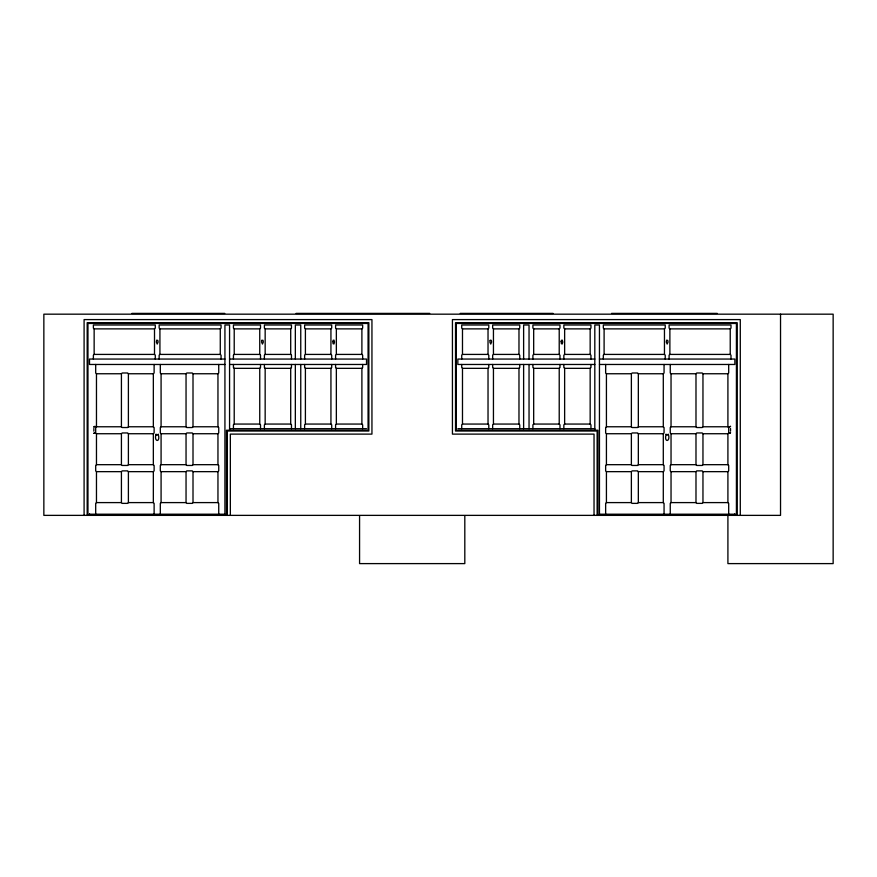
<?xml version="1.0" encoding="UTF-8"?>
<svg xmlns="http://www.w3.org/2000/svg" width="877" height="877" viewBox="0 0 877 877"><rect width="100%" height="100%" fill="white"/><g stroke="black" fill="none" stroke-linecap="round" stroke-linejoin="round"><path stroke-width="1.32" d="M155.284 359.055L155.284 355.185L154.505 354.418L94.146 354.418L93.379 355.185L93.379 359.055M154.505 328.875L155.284 328.108L155.284 325.005L93.379 325.005L93.379 328.108L94.146 328.875L154.505 328.875L154.505 354.418M121.421 373.755L122.199 372.988L127.614 372.988L128.393 373.755L128.393 426.77L127.614 427.537L122.199 427.537L121.421 426.77L121.421 373.755L96.47 373.755L95.692 372.988L95.692 364.47M221.059 359.055L221.059 355.185L220.28 354.418L159.921 354.418L159.154 355.185L159.154 359.055M96.47 373.755L96.47 426.77L95.692 427.537L95.692 432.953L96.47 433.731L96.47 464.678L95.692 465.457L95.692 470.872L96.47 471.651L96.47 502.598L95.692 503.376L95.692 514.207M154.122 514.207L154.122 503.376L153.343 502.598L153.343 471.651L154.122 470.872L154.122 465.457L153.343 464.678L153.343 433.731L154.122 432.953L154.122 427.537L153.343 426.77L153.343 373.755L154.122 372.988L154.122 364.47M220.28 328.875L221.059 328.108L221.059 325.005L159.154 325.005L159.154 328.108L159.921 328.875L220.28 328.875L220.28 354.418M121.421 433.731L122.199 432.953L127.614 432.953L128.393 433.731L128.393 464.678L127.614 465.457L122.199 465.457L121.421 464.678L121.421 433.731L96.47 433.731M186.045 373.755L186.812 372.988L192.227 372.988L193.006 373.755L193.006 426.77L192.227 427.537L186.812 427.537L186.045 426.77L186.045 373.755L161.083 373.755L160.316 372.988L160.316 364.47M161.083 373.755L161.083 426.77L160.316 427.537L160.316 432.953L161.083 433.731L161.083 464.678L160.316 465.457L160.316 470.872L161.083 471.651L161.083 502.598L160.316 503.376L160.316 514.207M260.524 359.055L260.524 355.185L259.745 354.418L234.214 354.418L233.435 355.185L233.435 359.055M259.745 328.875L260.524 328.108L260.524 325.005L233.435 325.005L233.435 328.108L234.214 328.875L259.745 328.875L259.745 354.418M218.735 514.207L218.735 503.376L217.956 502.598L217.956 471.651L218.735 470.872L218.735 465.457L217.956 464.678L217.956 433.731L218.735 432.953L218.735 427.537L217.956 426.77L217.956 373.755L218.735 372.988L218.735 364.47M121.421 471.651L122.199 470.872L127.614 470.872L128.393 471.651L128.393 502.598L127.614 503.376L122.199 503.376L121.421 502.598L121.421 471.651L96.47 471.651M265.161 328.875L290.704 328.875L291.471 328.108L291.471 325.005L264.394 325.005L264.394 328.108L265.161 328.875L265.161 354.418L264.394 355.185L264.394 359.055M186.045 433.731L186.812 432.953L192.227 432.953L193.006 433.731L193.006 464.678L192.227 465.457L186.812 465.457L186.045 464.678L186.045 433.731L161.083 433.731M260.524 428.7L260.524 424.83L259.745 424.062L259.745 368.34L260.524 367.573L260.524 364.47M186.045 471.651L186.812 470.872L192.227 470.872L193.006 471.651L193.006 502.598L192.227 503.376L186.812 503.376L186.045 502.598L186.045 471.651L161.083 471.651M233.435 364.47L233.435 367.573L234.214 368.34L234.214 424.062L233.435 424.83L233.435 428.7M291.471 428.7L291.471 424.83L290.704 424.062L290.704 368.34L291.471 367.573L291.471 364.47M331.714 359.055L331.714 355.185L330.936 354.418L330.936 328.875L331.714 328.108L331.714 325.005L304.626 325.005L304.626 328.108L305.404 328.875L305.404 354.418L304.626 355.185L304.626 359.055M264.394 364.47L264.394 367.573L265.161 368.34L265.161 424.062L264.394 424.83L264.394 428.7M336.351 328.875L361.894 328.875L362.661 328.108L362.661 325.005L335.584 325.005L335.584 328.108L336.351 328.875L336.351 354.418L335.584 355.185L335.584 359.055M331.714 428.7L331.714 424.83L330.936 424.062L330.936 368.34L331.714 367.573L331.714 364.47M304.626 364.47L304.626 367.573L305.404 368.34L305.404 424.062L304.626 424.83L304.626 428.7M362.661 428.7L362.661 424.83L361.894 424.062L361.894 368.34L362.661 367.573L362.661 364.47M335.584 364.47L335.584 367.573L336.351 368.34L336.351 424.062L335.584 424.83L335.584 428.7M488.796 359.055L488.796 355.185L488.029 354.418L462.486 354.418L461.719 355.185L461.719 359.055M462.486 328.875L488.029 328.875L488.796 328.108L488.796 325.005L461.719 325.005L461.719 328.108L462.486 328.875L462.486 354.418M519.754 359.055L519.754 355.185L518.976 354.418L493.444 354.418L492.666 355.185L492.666 359.055M493.444 328.875L518.976 328.875L519.754 328.108L519.754 325.005L492.666 325.005L492.666 328.108L493.444 328.875L493.444 354.418M488.796 428.7L488.796 424.83L488.029 424.062L488.029 368.34L488.796 367.573L488.796 364.47M461.719 364.47L461.719 367.573L462.486 368.34L462.486 424.062L461.719 424.83L461.719 428.7M519.754 428.7L519.754 424.83L518.976 424.062L518.976 368.34L519.754 367.573L519.754 364.47M533.676 328.875L559.219 328.875L559.986 328.108L559.986 325.005L532.909 325.005L532.909 328.108L533.676 328.875L533.676 354.418L532.909 355.185L532.909 359.055M492.666 364.47L492.666 367.573L493.444 368.34L493.444 424.062L492.666 424.83L492.666 428.7M590.945 359.055L590.945 355.185L590.166 354.418L564.635 354.418L563.856 355.185L563.856 359.055M590.166 354.418L590.166 328.875L590.945 328.108L590.945 325.005L563.856 325.005L563.856 328.108L564.635 328.875L564.635 354.418M559.986 428.7L559.986 424.83L559.219 424.062L559.219 368.34L559.986 367.573L559.986 364.47M532.909 364.47L532.909 367.573L533.676 368.34L533.676 424.062L532.909 424.83L532.909 428.7M590.945 428.7L590.945 424.83L590.166 424.062L590.166 368.34L590.945 367.573L590.945 364.47M665.226 359.055L665.226 355.185L664.459 354.418L604.1 354.418L603.321 355.185L603.321 359.055M563.856 364.47L563.856 367.573L564.635 368.34L564.635 424.062L563.856 424.83L563.856 428.7M664.459 328.875L665.226 328.108L665.226 325.005L603.321 325.005L603.321 328.108L604.1 328.875L664.459 328.875L664.459 354.418M631.374 373.755L632.153 372.988L637.568 372.988L638.335 373.755L638.335 426.77L637.568 427.537L632.153 427.537L631.374 426.77L631.374 373.755L606.424 373.755L605.645 372.988L605.645 364.47M731.001 359.055L731.001 355.185L730.234 354.418L669.875 354.418L669.096 355.185L669.096 359.055M606.424 373.755L606.424 426.77L605.645 427.537L605.645 432.953L606.424 433.731L606.424 464.678L605.645 465.457L605.645 470.872L606.424 471.651L606.424 502.598L605.645 503.376L605.645 514.207M664.064 514.207L664.064 503.376L663.297 502.598L663.297 471.651L664.064 470.872L664.064 465.457L663.297 464.678L663.297 433.731L664.064 432.953L664.064 427.537L663.297 426.77L663.297 373.755L664.064 372.988L664.064 364.47M730.234 328.875L731.001 328.108L731.001 325.005L669.096 325.005L669.096 328.108L669.875 328.875L730.234 328.875L730.234 354.418M631.374 433.731L632.153 432.953L637.568 432.953L638.335 433.731L638.335 464.678L637.568 465.457L632.153 465.457L631.374 464.678L631.374 433.731L606.424 433.731M695.987 373.755L696.766 372.988L702.181 372.988L702.959 373.755L702.959 426.77L702.181 427.537L696.766 427.537L695.987 426.77L695.987 373.755L671.037 373.755L670.258 372.988L670.258 364.47M671.037 373.755L671.037 426.77L670.258 427.537L670.258 432.953L671.037 433.731L671.037 464.678L670.258 465.457L670.258 470.872L671.037 471.651L671.037 502.598L670.258 503.376L670.258 514.207M728.688 514.207L728.688 503.376L727.91 502.598L727.91 471.651L728.688 470.872L728.688 465.457L727.91 464.678L727.91 433.731L728.688 432.953L728.688 427.537L727.91 426.77L727.91 373.755L728.688 372.988L728.688 364.47M631.374 471.651L632.153 470.872L637.568 470.872L638.335 471.651L638.335 502.598L637.568 503.376L632.153 503.376L631.374 502.598L631.374 471.651L606.424 471.651M695.987 433.731L696.766 432.953L702.181 432.953L702.959 433.731L702.959 464.678L702.181 465.457L696.766 465.457L695.987 464.678L695.987 433.731L671.037 433.731M695.987 471.651L696.766 470.872L702.181 470.872L702.959 471.651L702.959 502.598L702.181 503.376L696.766 503.376L695.987 502.598L695.987 471.651L671.037 471.651M131.912 313.396L224.764 313.396M296.064 313.396L429.73 313.396M460.217 313.396L553.08 313.396M611.532 313.396L717.233 313.396M305.404 328.875L330.936 328.875M564.635 328.875L590.166 328.875M265.161 354.418L290.704 354.418L291.471 355.185L291.471 359.055M305.404 354.418L330.936 354.418M336.351 354.418L361.894 354.418L362.661 355.185L362.661 359.055M533.676 354.418L559.219 354.418L559.986 355.185L559.986 359.055M224.929 359.055L89.509 359.055L89.509 364.47L224.929 364.47M229.566 359.055L366.531 359.055L366.531 364.47L229.566 364.47M594.814 359.055L457.849 359.055L457.849 364.47L594.814 364.47M599.451 359.055L734.871 359.055L734.871 364.47L599.451 364.47M234.214 368.34L259.745 368.34M265.161 368.34L290.704 368.34M305.404 368.34L330.936 368.34M336.351 368.34L361.894 368.34M462.486 368.34L488.029 368.34M493.444 368.34L518.976 368.34M533.676 368.34L559.219 368.34M564.635 368.34L590.166 368.34M128.393 373.755L153.343 373.755M193.006 373.755L217.956 373.755M638.335 373.755L663.297 373.755M702.959 373.755L727.91 373.755M234.214 424.062L259.745 424.062M265.161 424.062L290.704 424.062M305.404 424.062L330.936 424.062M336.351 424.062L361.894 424.062M462.486 424.062L488.029 424.062M493.444 424.062L518.976 424.062M533.676 424.062L559.219 424.062M564.635 424.062L590.166 424.062M96.47 426.77L121.421 426.77M128.393 426.77L153.343 426.77M161.083 426.77L186.045 426.77M193.006 426.77L217.956 426.77M606.424 426.77L631.374 426.77M638.335 426.77L663.297 426.77M671.037 426.77L695.987 426.77M702.959 426.77L727.91 426.77M229.566 428.7L366.531 428.7M457.849 428.7L594.814 428.7M128.393 433.731L153.343 433.731M193.006 433.731L217.956 433.731M638.335 433.731L663.297 433.731M702.959 433.731L727.91 433.731M158.375 434.192L157.597 434.74M666.005 434.192L666.783 434.74M156.051 434.74L158.375 434.74C160.579 443.006 153.486 441.855 156.051 434.192L156.83 434.74M668.329 434.74L666.005 434.74C663.801 443.006 670.894 441.855 668.329 434.192L667.55 434.74M96.47 464.678L121.421 464.678M128.393 464.678L153.343 464.678M161.083 464.678L186.045 464.678M193.006 464.678L217.956 464.678M606.424 464.678L631.374 464.678M638.335 464.678L663.297 464.678M671.037 464.678L695.987 464.678M702.959 464.678L727.91 464.678M128.393 471.651L153.343 471.651M193.006 471.651L217.956 471.651M638.335 471.651L663.297 471.651M702.959 471.651L727.91 471.651M96.47 502.598L121.421 502.598M128.393 502.598L153.343 502.598M161.083 502.598L186.045 502.598M193.006 502.598L217.956 502.598M606.424 502.598L631.374 502.598M638.335 502.598L663.297 502.598M671.037 502.598L695.987 502.598M702.959 502.598L727.91 502.598M89.509 514.207L224.929 514.207M599.451 514.207L734.871 514.207M780.53 314.174L780.53 515.369L43.85 515.369L43.85 314.174L833.15 314.174L833.15 563.604L727.91 563.604L727.91 515.895M740.287 515.369L740.287 319.59L452.433 319.59L452.433 434.115L594.036 434.115L594.036 515.369M737.195 515.369L737.195 322.692L455.525 322.692L455.525 431.024L597.138 431.024L597.138 515.369M736.417 515.369L736.417 323.46L456.303 323.46L456.303 430.245L597.906 430.245L597.906 515.369M734.871 513.823L734.871 515.369M730.519 428.535L730.519 431.188M669.875 328.875L669.875 354.418M604.1 328.875L604.1 354.418M599.451 515.369L599.451 325.005L594.814 325.005L594.814 430.245M559.219 328.875L559.219 354.418M529.039 359.055L529.039 325.005L523.624 325.005L523.624 359.055M529.039 364.47L529.039 428.7M523.624 364.47L523.624 428.7M518.976 328.875L518.976 354.418M488.029 328.875L488.029 354.418M464.81 515.895L464.81 563.604L359.57 563.604L359.57 515.895M361.894 328.875L361.894 354.418M300.756 359.055L300.756 325.005L295.341 325.005L295.341 359.055M300.756 364.47L300.756 428.7M295.341 364.47L295.341 428.7M290.704 328.875L290.704 354.418M234.214 328.875L234.214 354.418M230.344 515.369L230.344 434.115L371.947 434.115L371.947 319.59L84.093 319.59L84.093 515.369M229.566 430.245L229.566 325.005L224.929 325.005L224.929 515.369M227.242 515.369L227.242 431.024L368.855 431.024L368.855 322.692L87.185 322.692L87.185 515.369M226.474 515.369L226.474 430.245L368.077 430.245L368.077 323.46L87.963 323.46L87.963 515.369M159.921 328.875L159.921 354.418M94.146 328.875L94.146 354.418M93.861 428.535L93.861 431.188M89.509 513.823L89.509 515.369M156.654 340.342L156.336 342.03L157.213 344.047L158.101 342.03L157.783 340.342L156.654 340.342M261.894 340.342L261.576 342.03L262.453 344.047L263.341 342.03L263.023 340.342L261.894 340.342M332.887 341.591L333.085 343.718L333.973 343.959L334.532 342.03L333.973 340.112L333.085 340.342L332.887 341.591M490.166 340.342L489.848 342.03L490.736 344.047L491.613 342.03L491.295 340.342L490.166 340.342M561.159 341.591L561.357 343.718L562.256 343.959L562.804 342.03L562.256 340.112L561.357 340.342L561.159 341.591M666.597 340.342L666.279 342.03L667.167 344.047L668.044 342.03L667.726 340.342L666.597 340.342M95.012 426.386L93.861 426.978L95.012 426.386M730.519 426.386L729.368 426.978L730.519 426.386M95.012 432.745L93.861 433.337L95.012 432.745M730.519 432.745L729.368 433.337L730.519 432.745"/></g></svg>
